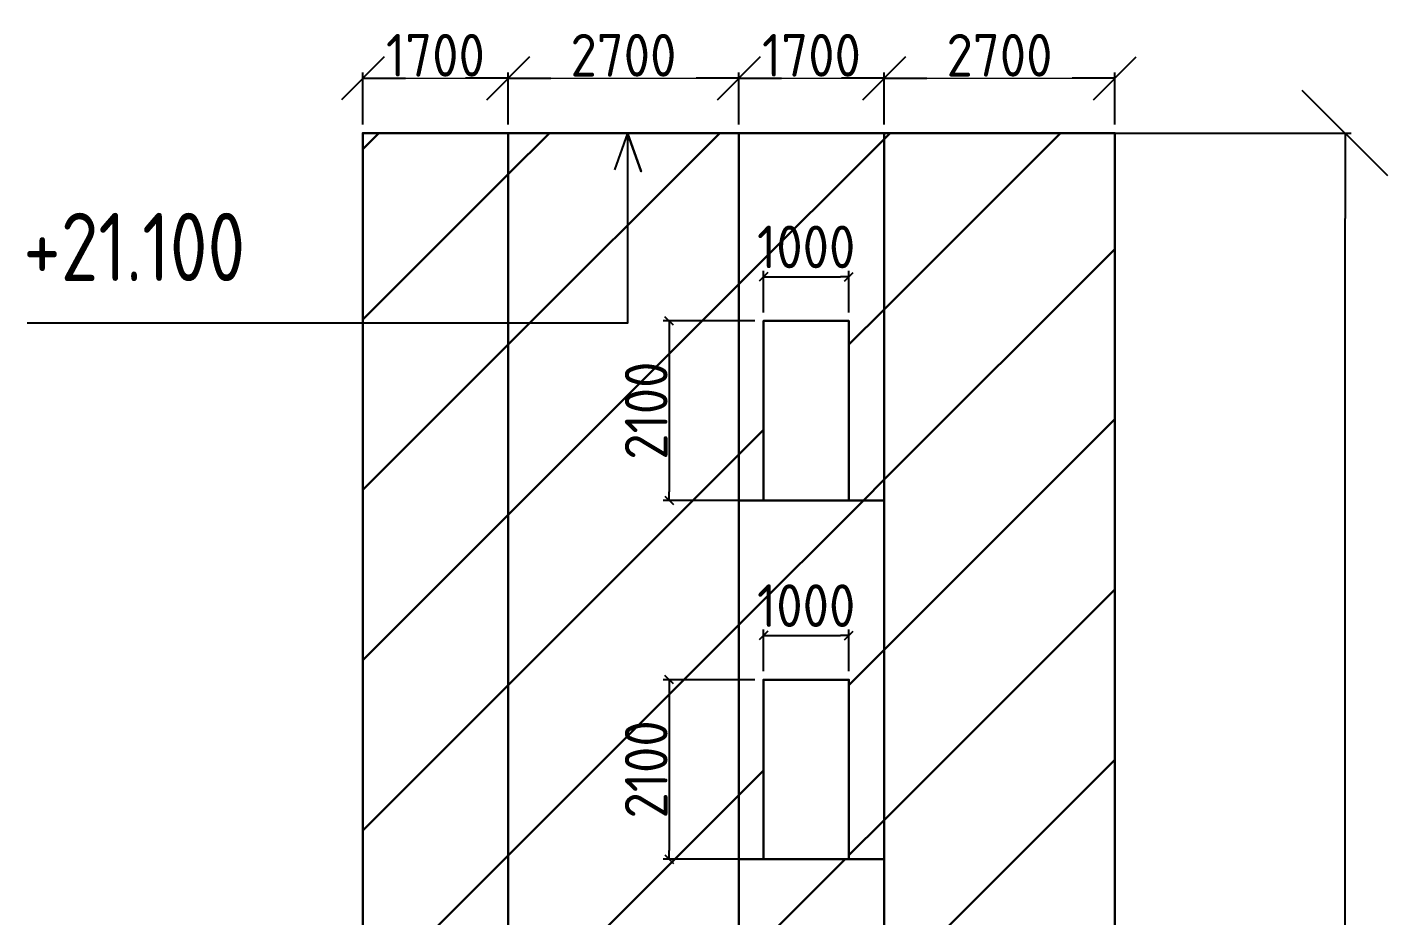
# Model space of a CAD drawing. Header units: millimetres. Extents: x -56773 to 221258, y -262288 to 26541.
# Drawn here: x 169959 to 185878, y -6541 to 3863 of the extents above; entities that cross this region are included whole.
import ezdxf

# ---------------------------------------------------------------- set-up
doc = ezdxf.new("R2010")
doc.units = ezdxf.units.MM
doc.layers.add('5.4) Шлифовка лиф шахт НЗ', color=6, linetype='Continuous', lineweight=60)
doc.styles.get("Standard").update_dxf_attribs({"font": 'ГОСТ тип А.ttf'})
doc.styles.add('СПДС', font='isocpeur.ttf', dxfattribs={"width": 0.9})
doc.dimstyles.new('Размера А3', dxfattribs={"dimtxt": 200, "dimasz": 100, "dimexe": 70, "dimexo": 100, "dimgap": 20, "dimtad": 1, "dimdec": 0, "dimrnd": 10, "dimzin": 0, "dimdsep": 46, "dimtxsty": 'СПДС', "dimblk": 'ARROWHEAD_6', "dimcen": 1, "dimclrd": 256, "dimclre": 256, "dimclrt": 256, "dimazin": 0, "dimtfac": 1, "dimtdec": 0, "dimtmove": 2, "dimatfit": 3, "dimfxl": 1, "dimtolj": 1, "dimtzin": 0, "dimarcsym": 0})

# ---------------------------------------------------------------- blocks, each defined once
blk = doc.blocks.new('ARROWHEAD_6')
at = {"color": 0, "linetype": 'Continuous'}
for p, q in [((-0.5, -0.5), (0.5, 0.5)), ((0, 0), (-1, 0))]:
    blk.add_line(p, q, dxfattribs=at)
blk = doc.blocks.new('*D7041')
at = {"lineweight": -2, "transparency": 16777216}
for p, q in [((178385, 2623), (185448, 2623)), ((185378, -18677), (185378, 1623)), ((178385, -19677), (185448, -19677))]:
    blk.add_line(p, q, dxfattribs=at)
at = {"layer": 'Defpoints', "color": 0, "lineweight": 25, "transparency": 16777216}
for p in [(178285, 2623), (185378, 2623), (178285, -19677)]:
    blk.add_point(p, dxfattribs=at)
at = {"lineweight": -2, "transparency": 16777216, "xscale": 1000, "yscale": 1000, "zscale": 1000}
for p, rotation in [((185378, 2623), 90), ((185378, -19677), 270)]:
    blk.add_blockref('ARROWHEAD_6', p, dxfattribs=dict(at, rotation=rotation))
at = {"lineweight": 25, "transparency": 16777216, "insert": (184858, -8527), "char_height": 1000, "attachment_point": 5, "rotation": 90, "style": 'СПДС'}
blk.add_mtext('\\A1;22300', dxfattribs=at)
blk = doc.blocks.new('*D7046')
at = {"lineweight": -2, "transparency": 16777216}
for p, q in [((173885, 2723), (173885, 3334)), ((175585, 2723), (175585, 3334))]:
    blk.add_line(p, q, dxfattribs=at)
at = {"lineweight": 5, "transparency": 16777216}
blk.add_line((174385, 3264), (175085, 3264), dxfattribs=at)
at = {"layer": 'Defpoints', "color": 0, "lineweight": 25, "transparency": 16777216}
for p in [(175585, 3264), (173885, 2623), (175585, 2623)]:
    blk.add_point(p, dxfattribs=at)
at = {"lineweight": 5, "transparency": 16777216, "xscale": 500, "yscale": 500, "zscale": 500, "rotation": 180}
blk.add_blockref('ARROWHEAD_6', (173885, 3264), dxfattribs=at)
at = {"lineweight": 5, "transparency": 16777216, "xscale": 500, "yscale": 500, "zscale": 500}
blk.add_blockref('ARROWHEAD_6', (175585, 3264), dxfattribs=at)
at = {"lineweight": 25, "transparency": 16777216, "insert": (174735, 3534), "char_height": 500, "attachment_point": 5, "style": 'СПДС'}
blk.add_mtext('\\A1;1700', dxfattribs=at)
blk = doc.blocks.new('*D7047')
at = {"lineweight": -2, "transparency": 16777216}
for p, q in [((175585, 2723), (175585, 3334)), ((178285, 2723), (178285, 3334))]:
    blk.add_line(p, q, dxfattribs=at)
at = {"lineweight": 5, "transparency": 16777216}
blk.add_line((176085, 3264), (177785, 3264), dxfattribs=at)
at = {"layer": 'Defpoints', "color": 0, "lineweight": 25, "transparency": 16777216}
for p in [(178285, 3264), (175585, 2623), (178285, 2623)]:
    blk.add_point(p, dxfattribs=at)
at = {"lineweight": 5, "transparency": 16777216, "xscale": 500, "yscale": 500, "zscale": 500, "rotation": 180}
blk.add_blockref('ARROWHEAD_6', (175585, 3264), dxfattribs=at)
at = {"lineweight": 5, "transparency": 16777216, "xscale": 500, "yscale": 500, "zscale": 500}
blk.add_blockref('ARROWHEAD_6', (178285, 3264), dxfattribs=at)
at = {"lineweight": 25, "transparency": 16777216, "insert": (176935, 3534), "char_height": 500, "attachment_point": 5, "style": 'СПДС'}
blk.add_mtext('\\A1;2700', dxfattribs=at)
blk = doc.blocks.new('*D7048')
at = {"lineweight": -2, "transparency": 16777216}
for p, q in [((178285, 2723), (178285, 3334)), ((179985, 2723), (179985, 3334))]:
    blk.add_line(p, q, dxfattribs=at)
at = {"lineweight": 5, "transparency": 16777216}
blk.add_line((178785, 3264), (179485, 3264), dxfattribs=at)
at = {"layer": 'Defpoints', "color": 0, "lineweight": 25, "transparency": 16777216}
for p in [(179985, 3264), (178285, 2623), (179985, 2623)]:
    blk.add_point(p, dxfattribs=at)
at = {"lineweight": 5, "transparency": 16777216, "xscale": 500, "yscale": 500, "zscale": 500, "rotation": 180}
blk.add_blockref('ARROWHEAD_6', (178285, 3264), dxfattribs=at)
at = {"lineweight": 5, "transparency": 16777216, "xscale": 500, "yscale": 500, "zscale": 500}
blk.add_blockref('ARROWHEAD_6', (179985, 3264), dxfattribs=at)
at = {"lineweight": 25, "transparency": 16777216, "insert": (179135, 3534), "char_height": 500, "attachment_point": 5, "style": 'СПДС'}
blk.add_mtext('\\A1;1700', dxfattribs=at)
blk = doc.blocks.new('*D7049')
at = {"lineweight": -2, "transparency": 16777216}
for p, q in [((179985, 2723), (179985, 3334)), ((182685, 2723), (182685, 3334))]:
    blk.add_line(p, q, dxfattribs=at)
at = {"lineweight": 5, "transparency": 16777216}
blk.add_line((180485, 3264), (182185, 3264), dxfattribs=at)
at = {"layer": 'Defpoints', "color": 0, "lineweight": 25, "transparency": 16777216}
for p in [(182685, 3264), (179985, 2623), (182685, 2623)]:
    blk.add_point(p, dxfattribs=at)
at = {"lineweight": 5, "transparency": 16777216, "xscale": 500, "yscale": 500, "zscale": 500, "rotation": 180}
blk.add_blockref('ARROWHEAD_6', (179985, 3264), dxfattribs=at)
at = {"lineweight": 5, "transparency": 16777216, "xscale": 500, "yscale": 500, "zscale": 500}
blk.add_blockref('ARROWHEAD_6', (182685, 3264), dxfattribs=at)
at = {"lineweight": 25, "transparency": 16777216, "insert": (181335, 3534), "char_height": 500, "attachment_point": 5, "style": 'СПДС'}
blk.add_mtext('\\A1;2700', dxfattribs=at)
blk = doc.blocks.new('*D7050')
at = {"lineweight": -2, "transparency": 16777216}
for p, q in [((178473, 423), (177401, 423)), ((177471, 323), (177471, -1577)), ((178473, -1677), (177401, -1677))]:
    blk.add_line(p, q, dxfattribs=at)
at = {"layer": 'Defpoints', "color": 0, "lineweight": 25, "transparency": 16777216}
for p in [(178573, 423), (177471, -1677), (178573, -1677)]:
    blk.add_point(p, dxfattribs=at)
at = {"lineweight": -2, "transparency": 16777216, "xscale": 100, "yscale": 100, "zscale": 100}
for p, rotation in [((177471, 423), 90), ((177471, -1677), 270)]:
    blk.add_blockref('ARROWHEAD_6', p, dxfattribs=dict(at, rotation=rotation))
at = {"lineweight": 25, "transparency": 16777216, "insert": (177201, -627), "char_height": 500, "attachment_point": 5, "rotation": 90, "style": 'СПДС'}
blk.add_mtext('\\A1;2100', dxfattribs=at)
blk = doc.blocks.new('*D7051')
at = {"lineweight": -2, "transparency": 16777216}
for p, q in [((178573, 523), (178573, 1010)), ((179573, 523), (179573, 1010)), ((178673, 940), (179473, 940))]:
    blk.add_line(p, q, dxfattribs=at)
at = {"layer": 'Defpoints', "color": 0, "lineweight": 25, "transparency": 16777216}
for p in [(179573, 940), (178573, 423), (179573, 423)]:
    blk.add_point(p, dxfattribs=at)
at = {"lineweight": -2, "transparency": 16777216, "xscale": 100, "yscale": 100, "zscale": 100, "rotation": 180}
blk.add_blockref('ARROWHEAD_6', (178573, 940), dxfattribs=at)
at = {"lineweight": -2, "transparency": 16777216, "xscale": 100, "yscale": 100, "zscale": 100}
blk.add_blockref('ARROWHEAD_6', (179573, 940), dxfattribs=at)
at = {"lineweight": 25, "transparency": 16777216, "insert": (179073, 1290), "char_height": 500, "attachment_point": 5, "style": 'СПДС'}
blk.add_mtext('\\A1;1000', dxfattribs=at)
blk = doc.blocks.new('*D7052')
at = {"lineweight": -2, "transparency": 16777216}
for p, q in [((178473, -3777), (177401, -3777)), ((177471, -3877), (177471, -5777)), ((178473, -5877), (177401, -5877))]:
    blk.add_line(p, q, dxfattribs=at)
at = {"layer": 'Defpoints', "color": 0, "lineweight": 25, "transparency": 16777216}
for p in [(178573, -3777), (177471, -5877), (178573, -5877)]:
    blk.add_point(p, dxfattribs=at)
at = {"lineweight": -2, "transparency": 16777216, "xscale": 100, "yscale": 100, "zscale": 100}
for p, rotation in [((177471, -3777), 90), ((177471, -5877), 270)]:
    blk.add_blockref('ARROWHEAD_6', p, dxfattribs=dict(at, rotation=rotation))
at = {"lineweight": 25, "transparency": 16777216, "insert": (177201, -4827), "char_height": 500, "attachment_point": 5, "rotation": 90, "style": 'СПДС'}
blk.add_mtext('\\A1;2100', dxfattribs=at)
blk = doc.blocks.new('*D7053')
at = {"lineweight": -2, "transparency": 16777216}
for p, q in [((178573, -3677), (178573, -3190)), ((178673, -3260), (179473, -3260)), ((179573, -3677), (179573, -3190))]:
    blk.add_line(p, q, dxfattribs=at)
at = {"layer": 'Defpoints', "color": 0, "lineweight": 25, "transparency": 16777216}
for p in [(179573, -3260), (178573, -3777), (179573, -3777)]:
    blk.add_point(p, dxfattribs=at)
at = {"lineweight": -2, "transparency": 16777216, "xscale": 100, "yscale": 100, "zscale": 100, "rotation": 180}
blk.add_blockref('ARROWHEAD_6', (178573, -3260), dxfattribs=at)
at = {"lineweight": -2, "transparency": 16777216, "xscale": 100, "yscale": 100, "zscale": 100}
blk.add_blockref('ARROWHEAD_6', (179573, -3260), dxfattribs=at)
at = {"lineweight": 25, "transparency": 16777216, "insert": (179073, -2910), "char_height": 500, "attachment_point": 5, "style": 'СПДС'}
blk.add_mtext('\\A1;1000', dxfattribs=at)

msp = doc.modelspace()

# ---------------------------------------------------------------- hatches: boundary and pattern name
at = {"layer": '5.4) Шлифовка лиф шахт НЗ', "lineweight": 30, "transparency": 33554687}
h = msp.add_hatch(dxfattribs=at)
h.set_pattern_fill('ANSI31', color=256, scale=444)
h.paths.add_polyline_path([(175584.6257, 2623.0358), (173884.6257, 2623.0358), (173884.6257, -19676.9642), (175584.6257, -19676.9642)])
h = msp.add_hatch(dxfattribs=at)
h.set_pattern_fill('ANSI31', color=256, scale=444)
h.paths.add_polyline_path([(178284.6257, 2623.0358), (175584.6257, 2623.0358), (175584.6257, -19676.9642), (178284.6257, -19676.9642)])
h = msp.add_hatch(dxfattribs=at)
h.set_pattern_fill('ANSI31', color=256, scale=444)
h.paths.add_polyline_path([(179984.6257, 2623.0358), (178284.6257, 2623.0358), (178284.6257, -1676.9642), (178573.4083, -1676.9642), (178573.4083, 423.0358), (179573.4083, 423.0358), (179573.4083, -1676.9642), (179984.6257, -1676.9642)])
h = msp.add_hatch(dxfattribs=at)
h.set_pattern_fill('ANSI31', color=256, scale=444)
h.paths.add_polyline_path([(182684.6257, 2623.0358), (179984.6257, 2623.0358), (179984.6257, -19676.9642), (182684.6257, -19676.9642)])
h = msp.add_hatch(dxfattribs=at)
h.set_pattern_fill('ANSI31', color=256, scale=444)
h.paths.add_polyline_path([(179984.6257, -1676.9642), (178284.6257, -1676.9642), (178284.6257, -5876.9642), (178573.4083, -5876.9642), (178573.4083, -3776.9642), (179573.4083, -3776.9642), (179573.4083, -5876.9642), (179984.6257, -5876.9642)])
h = msp.add_hatch(dxfattribs=at)
h.set_pattern_fill('ANSI31', color=256, scale=444)
h.paths.add_polyline_path([(179984.6257, -5876.9642), (178284.6257, -5876.9642), (178284.6257, -10076.9642), (178573.4083, -10076.9642), (178573.4083, -7976.9642), (179573.4083, -7976.9642), (179573.4083, -10076.9642), (179984.6257, -10076.9642)])

# ---------------------------------------------------------------- linework, layer by layer
at = {"lineweight": 25}
for points in [[(176981.8828, 2623.0358), (176981.8828, 397.9702), (169959.4973, 397.9702)], [(176981.8828, 2623.0358), (177141.4769, 2173.1617), (176981.8828, 2623.0358), (176829.1092, 2192.7613)]]:
    msp.add_lwpolyline(points, dxfattribs=at)
at = {"lineweight": 30}
for points in [[(173884.6257, -19676.9642), (182684.6257, -19676.9642), (182684.6257, 2623.0358), (173884.6257, 2623.0358)], [(175584.6257, -19676.9642), (179984.6257, -19676.9642), (179984.6257, 2623.0358), (175584.6257, 2623.0358)], [(178284.6257, -19676.9642), (179984.6257, -19676.9642), (179984.6257, 2623.0358), (178284.6257, 2623.0358)], [(178573.4083, -1676.9642), (179573.4083, -1676.9642), (179573.4083, 423.0358), (178573.4083, 423.0358)], [(178573.4083, -5876.9642), (179573.4083, -5876.9642), (179573.4083, -3776.9642), (178573.4083, -3776.9642)]]:
    msp.add_lwpolyline(points, close=True, dxfattribs=at)
for points in [[(179984.6257, -1676.9642), (178284.6257, -1676.9642)], [(179984.6257, -5876.9642), (178284.6257, -5876.9642)]]:
    msp.add_lwpolyline(points, dxfattribs=at)

# ---------------------------------------------------------------- texts
at = {"lineweight": 25, "insert": (169912.5748, 1689.5329), "char_height": 800, "attachment_point": 1}
msp.add_mtext_dynamic_manual_height_columns('+21.100', width=7.595256, gutter_width=1, heights=[0], dxfattribs=at)

# ---------------------------------------------------------------- dimensions: what is measured, and where the dimension line sits
at = {"lineweight": 25}
for base, p1, p2, override, picture, middle in [((175584.6257, 3264.4375), (173884.6257, 2623.0358), (175584.6257, 2623.0358), {"dimtxt": 500, "dimasz": 500, "dimlwd": 5}, '*D7046', (174734.6257, 3534.4375)), ((178284.6257, 3264.4375), (175584.6257, 2623.0358), (178284.6257, 2623.0358), {"dimtxt": 500, "dimasz": 500, "dimlwd": 5}, '*D7047', (176934.6257, 3534.4375)), ((179984.6257, 3264.4375), (178284.6257, 2623.0358), (179984.6257, 2623.0358), {"dimtxt": 500, "dimasz": 500, "dimlwd": 5}, '*D7048', (179134.6257, 3534.4375)), ((182684.6257, 3264.4375), (179984.6257, 2623.0358), (182684.6257, 2623.0358), {"dimtxt": 500, "dimasz": 500, "dimlwd": 5}, '*D7049', (181334.6257, 3534.4375)), ((179573.4083, 940.4093), (178573.4083, 423.0358), (179573.4083, 423.0358), {"dimtxt": 500}, '*D7051', (179073.4083, 1290.4093)), ((179573.4083, -3259.5907), (178573.4083, -3776.9642), (179573.4083, -3776.9642), {"dimtxt": 500}, '*D7053', (179073.4083, -2909.5907))]:
    dim = msp.add_linear_dim(base=base, p1=p1, p2=p2, dimstyle='Размера А3', override=override, dxfattribs=at)
    dim.commit()
    dim.dimension.update_dxf_attribs({"geometry": picture, "text_midpoint": middle})
for base, p1, p2, override, picture, middle in [((185377.9631, 2623.0358), (178284.6257, -19676.9642), (178284.6257, 2623.0358), {"dimtxt": 1000, "dimasz": 1000}, '*D7041', (184857.9631, -8526.9642)), ((177471.2999, -1676.9642), (178573.4083, 423.0358), (178573.4083, -1676.9642), {"dimtxt": 500}, '*D7050', (177201.2999, -626.9642)), ((177471.2999, -5876.9642), (178573.4083, -3776.9642), (178573.4083, -5876.9642), {"dimtxt": 500}, '*D7052', (177201.2999, -4826.9642))]:
    dim = msp.add_linear_dim(base=base, p1=p1, p2=p2, angle=90, dimstyle='Размера А3', override=override, dxfattribs=at)
    dim.commit()
    dim.dimension.update_dxf_attribs({"geometry": picture, "text_midpoint": middle})

doc.saveas('drawing.dxf')
